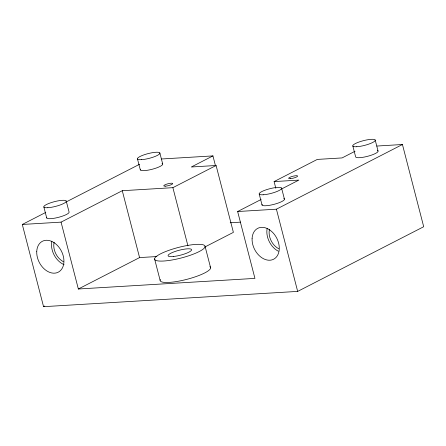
<?xml version="1.0" encoding="UTF-8"?>
<svg xmlns="http://www.w3.org/2000/svg" width="446" height="446" viewBox="0 0 446 446"><rect width="100%" height="100%" fill="white"/><g stroke="black" fill="none" stroke-linecap="round" stroke-linejoin="round"><path stroke-width="0.67" d="M376.825 146.048L402.437 144.504L423.7 226.724L297.672 291.405L43.563 306.681L22.3 224.461L45.776 212.413M66.164 201.949L139.676 164.217M22.3 224.461L61.063 222.13L122.276 190.715L172.881 187.671L216.093 165.494L233.386 232.366L204.993 246.939M215.524 165.929L212.932 155.899L191.328 166.988L216.093 165.494M275.823 188.279L274.095 181.589L317.307 159.412L342.071 157.923L355.033 151.272M43.563 306.681L44.801 306.045M61.063 222.13L78.357 289.002L139.57 257.587L156.903 256.545M78.357 289.002L254.939 278.388L237.646 211.521L261.144 199.462M281.549 188.987L298.859 180.1L274.095 181.589M237.646 211.521L276.409 209.191L402.437 144.504M161.524 158.988L212.932 155.899M230.225 222.766L240.645 222.141M375.203 140.044L378.035 151.01M352.836 146.004L355.668 156.97A11.579 2.425 -14.5 0 0 369.305 155.827A11.579 2.425 -14.5 0 0 377.394 150.525M281.582 188.095L284.414 199.055M276.409 209.191L297.672 291.405M259.215 194.055L262.047 205.015M205.104 246.51A26.058 5.464 -14.5 0 1 167.099 260.715A26.058 5.464 -14.5 0 1 167.328 250.903A26.058 5.464 -14.5 0 1 205.104 246.51L210.635 267.884M172.881 187.671L187.928 245.852M159.852 152.989L162.69 163.95M137.485 158.949L140.323 169.909M154.584 258.909L160.108 280.283M122.276 190.715L139.57 257.587M66.231 201.04L69.069 212.001A11.579 2.425 -14.5 0 1 57.417 217.598A11.579 2.425 -14.5 0 1 46.824 217.28M43.864 207L46.702 217.96M283.779 198.576A11.579 2.425 -14.5 0 1 274.229 204.285A11.579 2.425 -14.5 0 1 262.17 204.335M162.049 163.47A11.579 2.425 -14.5 0 1 152.504 169.179A11.579 2.425 -14.5 0 1 140.445 169.229M278.705 248.712A14.473 10.353 62.8 0 1 269.479 229.289M63.36 261.657A14.473 10.353 62.8 0 1 54.133 242.234M209.871 266.675A26.058 5.464 -14.5 0 1 186.829 279.352A26.058 5.464 -14.5 0 1 160.326 279.525M64.073 264.645A17.372 12.421 62.8 0 1 51.853 241.225M278.36 251.215A17.372 12.421 62.8 0 1 267.199 228.28M290.262 178.662A4.633 0.97 -14.5 0 0 297.566 176.265A4.633 0.97 -14.5 0 0 291.6 176.622A4.633 0.97 -14.5 0 0 290.262 178.662M165.36 186.166A4.633 0.97 -14.5 0 0 172.663 183.769A4.633 0.97 -14.5 0 0 166.698 184.131A4.633 0.97 -14.5 0 0 165.36 186.166M263.196 194.774A11.579 2.425 -14.5 0 0 281.459 188.781A11.579 2.425 -14.5 0 0 266.541 189.678A11.579 2.425 -14.5 0 0 263.196 194.774M47.85 207.713A11.579 2.425 -14.5 0 0 66.108 201.72A11.579 2.425 -14.5 0 0 51.19 202.618A11.579 2.425 -14.5 0 0 47.85 207.713M141.471 159.668A11.579 2.425 -14.5 0 0 159.729 153.675A11.579 2.425 -14.5 0 0 144.811 154.567A11.579 2.425 -14.5 0 0 141.471 159.668M356.817 146.723A11.579 2.425 -14.5 0 0 375.08 140.73A11.579 2.425 -14.5 0 0 360.156 141.627A11.579 2.425 -14.5 0 0 356.817 146.723M36.739 251.566A17.372 12.421 62.8 0 0 56.547 272.852A17.372 12.421 62.8 0 0 57.696 245.779A17.372 12.421 62.8 0 0 36.739 251.566M252.09 238.621A17.372 12.421 62.8 0 0 271.898 259.906A17.372 12.421 62.8 0 0 273.041 232.834A17.372 12.421 62.8 0 0 252.09 238.621M173.271 256.511A12.159 2.548 -14.5 0 0 191.607 249.989A12.159 2.548 -14.5 0 0 174.659 251.628A12.159 2.548 -14.5 0 0 173.271 256.511"/></g></svg>
